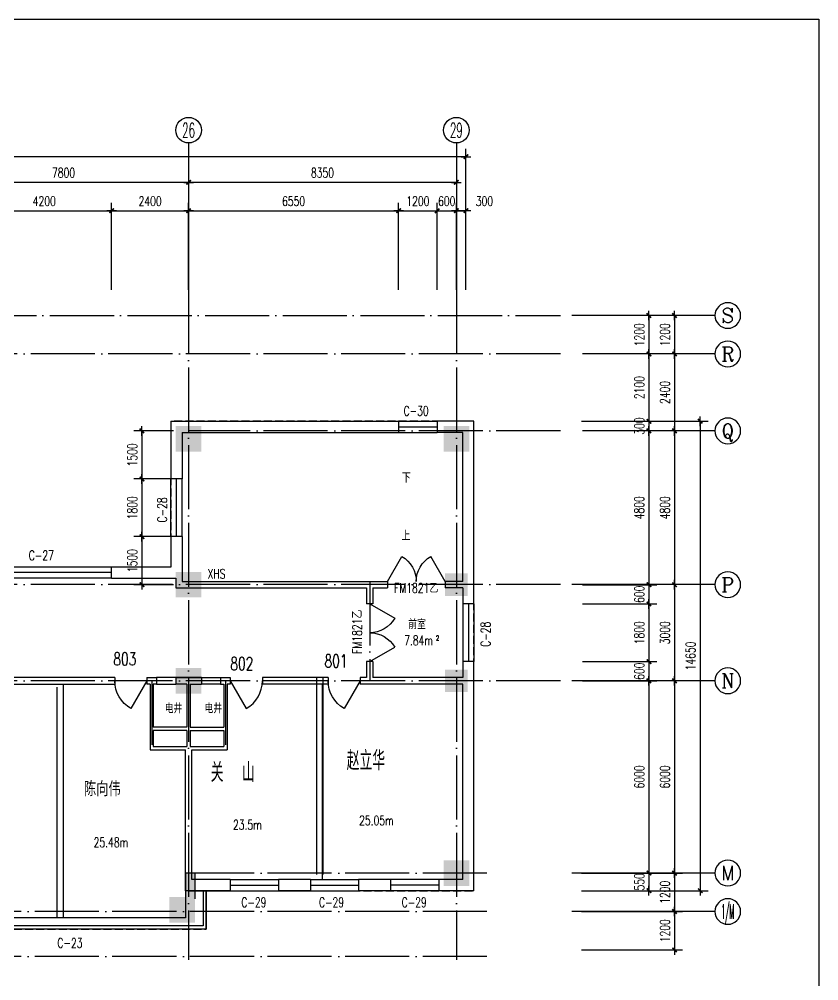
# Model space of a CAD drawing. Extents: x 816818 to 2087483, y 157525 to 390605.
# Drawn here: x 908655 to 933588, y 176018 to 206025 of the extents above; entities that cross this region are included whole.
import ezdxf
from ezdxf.enums import TextEntityAlignment as Align

# ---------------------------------------------------------------- set-up
doc = ezdxf.new("R2010")
doc.units = 0
doc.header["$LTSCALE"] = 1000
doc.header["$MEASUREMENT"] = 0
for name, pattern in [('CONTINOUS', [0]), ('DASH', [0.35, 0.25, -0.1]), ('DOTE', [2.42, 2, -0.2, 0.02, -0.2])]:
    doc.linetypes.add(name, pattern=pattern)
doc.layers.get('0').update_dxf_attribs({"linetype": 'CONTINUOUS'})
doc.layers.get('DEFPOINTS').update_dxf_attribs({"linetype": 'CONTINUOUS'})
for name, color, linetype in [('AXIS', 3, 'CONTINUOUS'), ('AXIS_TEXT', 7, 'CONTINUOUS'), ('COLUMN', 7, 'CONTINUOUS'), ('DOTE', 1, 'DOTE'), ('FILL', 21, 'CONTINUOUS'), ('MCB', 30, 'CONTINUOUS'), ('PUB_TEXT', 7, 'CONTINUOUS'), ('WALL', 255, 'CONTINUOUS'), ('WINDOW', 2, 'CONTINUOUS'), ('WINDOW_TEXT', 7, 'CONTINUOUS'), ('和面积', 6, 'DASH')]:
    doc.layers.add(name, color=color, linetype=linetype)
doc.styles.add('_HZTXT', font='romans.shx', dxfattribs={"width": 0.7, "bigfont": 'z.shx'})
doc.styles.add('COMPLEX', font='COMPLEX')
doc.styles.add('DIM_FONT', font='SIMPLEX.shx', dxfattribs={"width": 0.7})
doc.styles.add('HZ_SIMPLEX', font='SIMPLEX.shx', dxfattribs={"width": 0.8, "bigfont": 'hztxt.shx'})
doc.styles.add('SIMPLEX', font='SIMPLEX.SHX')
doc.styles.add('Z', font='romans', dxfattribs={"width": 0.8, "bigfont": 'z'})
doc.dimstyles.new('AXIS', dxfattribs={"dimtxt": 300, "dimasz": 1, "dimexe": 250, "dimexo": 300, "dimgap": 150, "dimtad": 1, "dimdec": 0, "dimzin": 0, "dimdsep": 46, "dimtxsty": 'DIM_FONT', "dimblk": '_DIMX', "dimcen": 2.5, "dimse1": 1, "dimse2": 1, "dimclrt": 7, "dimadec": 0, "dimazin": 0, "dimtfac": 1, "dimtdec": 0, "dimtix": 1, "dimtmove": 2, "dimatfit": 3, "dimldrblk": '_DIMX', "dimfxl": 1, "dimarcsym": 0})
doc.dimstyles.new('DIMA', dxfattribs={"dimtxt": 300, "dimasz": 1, "dimexe": 250, "dimexo": 300, "dimgap": 150, "dimtad": 1, "dimdec": 0, "dimzin": 0, "dimdsep": 46, "dimtxsty": 'DIM_FONT', "dimblk": '_DIMX', "dimcen": 2.5, "dimse1": 1, "dimclrt": 7, "dimadec": 0, "dimazin": 0, "dimtfac": 1, "dimtdec": 0, "dimtix": 1, "dimtmove": 2, "dimatfit": 3, "dimldrblk": '_DIMX', "dimfxl": 1, "dimarcsym": 0})
doc.dimstyles.new('DIMB', dxfattribs={"dimtxt": 300, "dimasz": 1, "dimexe": 250, "dimexo": 300, "dimgap": 150, "dimtad": 1, "dimdec": 0, "dimzin": 0, "dimdsep": 46, "dimtxsty": 'DIM_FONT', "dimblk": '_DIMX', "dimcen": 2.5, "dimse2": 1, "dimclrt": 7, "dimadec": 0, "dimazin": 0, "dimtfac": 1, "dimtdec": 0, "dimtix": 1, "dimtmove": 2, "dimatfit": 3, "dimldrblk": '_DIMX', "dimfxl": 1, "dimarcsym": 0})
doc.dimstyles.new('DIMN', dxfattribs={"dimtxt": 300, "dimasz": 1, "dimexe": 250, "dimexo": 300, "dimgap": 150, "dimtad": 1, "dimdec": 0, "dimzin": 0, "dimdsep": 46, "dimtxsty": 'DIM_FONT', "dimblk": '_DIMX', "dimcen": 2.5, "dimclrt": 7, "dimadec": 0, "dimazin": 0, "dimtfac": 1, "dimtdec": 0, "dimtix": 1, "dimtmove": 2, "dimatfit": 3, "dimldrblk": '_DIMX', "dimfxl": 1, "dimarcsym": 0})

# ---------------------------------------------------------------- blocks, each defined once
blk = doc.blocks.new('_WBLK')
for p, q in [((-0.5, 0.5), (0.5, 0.5)), ((-0.5, 0), (0.5, 0)), ((-0.5, -0.5), (0.5, -0.5))]:
    blk.add_line(p, q)
at = {"layer": 'WINDOW_TEXT', "style": 'SIMPLEX', "flags": 9}
blk.add_attdef('A', text='', height=1, dxfattribs=at).set_placement((0, 1.5), align=Align.MIDDLE)
blk = doc.blocks.new('_DBLK')
blk.add_line((-0.5, 0), (0, -0.866))
blk.add_arc((-0.5, 0), 1, 300, 0)
at = {"layer": 'WINDOW_TEXT', "style": 'SIMPLEX', "flags": 9}
blk.add_attdef('A', text='', height=1, dxfattribs=at).set_placement((0, 1.5), align=Align.MIDDLE)
blk = doc.blocks.new('_DBLK1')
for p, q in [((-0.5, 0), (-0.25, -0.433)), ((0.5, 0), (0.25, -0.433))]:
    blk.add_line(p, q)
for centre, start, end in [((-0.5, 0), 300, 0), ((0.5, 0), 180, 240)]:
    blk.add_arc(centre, 0.5, start, end)
at = {"layer": 'WINDOW_TEXT', "style": 'SIMPLEX', "flags": 9}
blk.add_attdef('A', text='', height=1, dxfattribs=at).set_placement((0, 1.5), align=Align.MIDDLE)
blk = doc.blocks.new('_AXISO')
blk.add_circle((0, 0), 0.5)
at = {"layer": 'AXIS_TEXT', "style": 'COMPLEX', "width": 1.041667}
blk.add_attdef('A', text='', height=0.56, dxfattribs=at).set_placement((-0.25, -0.28), (0.25, -0.28), align=Align.FIT)
blk = doc.blocks.new('_DIMX')
blk.add_line((-150, 0), (150, 0))
at = {"const_width": 50}
blk.add_lwpolyline([(-70, -70), (70, 70)], dxfattribs=at)
blk = doc.blocks.new('*D30')
at = {"layer": 'AXIS', "color": 0, "lineweight": -2}
blk.add_line((922285, 200934), (913937, 200934), dxfattribs=at)
at = {"layer": 'DEFPOINTS', "color": 0}
for p in [(913936, 200934), (913936, 197459), (922286, 197459)]:
    blk.add_point(p, dxfattribs=at)
at = {"layer": 'AXIS', "color": 0, "lineweight": -2, "rotation": 180}
blk.add_blockref('_DIMX', (913936, 200934), dxfattribs=at)
at = {"layer": 'AXIS', "color": 0, "lineweight": -2}
blk.add_blockref('_DIMX', (922286, 200934), dxfattribs=at)
at = {"layer": 'AXIS', "color": 7, "insert": (918111, 201234), "char_height": 300, "attachment_point": 5, "style": 'DIM_FONT'}
blk.add_mtext('8350', dxfattribs=at)
blk = doc.blocks.new('*D31')
at = {"layer": 'AXIS', "color": 0, "lineweight": -2}
blk.add_line((913935, 200934), (906137, 200934), dxfattribs=at)
at = {"layer": 'DEFPOINTS', "color": 0}
for p in [(906136, 200934), (906136, 197459), (913936, 197459)]:
    blk.add_point(p, dxfattribs=at)
at = {"layer": 'AXIS', "color": 0, "lineweight": -2, "rotation": 180}
blk.add_blockref('_DIMX', (906136, 200934), dxfattribs=at)
at = {"layer": 'AXIS', "color": 0, "lineweight": -2}
blk.add_blockref('_DIMX', (913936, 200934), dxfattribs=at)
at = {"layer": 'AXIS', "color": 7, "insert": (910036, 201234), "char_height": 300, "attachment_point": 5, "style": 'DIM_FONT'}
blk.add_mtext('7800', dxfattribs=at)
blk = doc.blocks.new('*D41')
at = {"layer": 'AXIS', "color": 0, "lineweight": -2}
for p, q in [((826086, 197759), (826086, 201984)), ((922586, 197759), (922586, 201984)), ((922585, 201734), (826087, 201734))]:
    blk.add_line(p, q, dxfattribs=at)
at = {"layer": 'DEFPOINTS', "color": 0}
for p in [(826086, 201734), (826086, 197459), (922586, 197459)]:
    blk.add_point(p, dxfattribs=at)
at = {"layer": 'AXIS', "color": 0, "lineweight": -2, "rotation": 180}
blk.add_blockref('_DIMX', (826086, 201734), dxfattribs=at)
at = {"layer": 'AXIS', "color": 0, "lineweight": -2}
blk.add_blockref('_DIMX', (922586, 201734), dxfattribs=at)
at = {"layer": 'AXIS', "color": 7, "insert": (874336, 202034), "char_height": 300, "attachment_point": 5, "style": 'DIM_FONT'}
blk.add_mtext('96500', dxfattribs=at)
blk = doc.blocks.new('*D77')
at = {"layer": 'AXIS', "color": 0, "lineweight": -2}
for p, q in [((921686, 197582), (921686, 200298)), ((922286, 197582), (922286, 200298)), ((921685, 200048), (921684, 200048)), ((921686, 200048), (922286, 200048)), ((922287, 200048), (922288, 200048))]:
    blk.add_line(p, q, dxfattribs=at)
at = {"layer": 'DEFPOINTS', "color": 0}
for p in [(922286, 200048), (921686, 197282), (922286, 197282)]:
    blk.add_point(p, dxfattribs=at)
at = {"layer": 'AXIS', "color": 0, "lineweight": -2}
blk.add_blockref('_DIMX', (921686, 200048), dxfattribs=at)
at = {"layer": 'AXIS', "color": 0, "lineweight": -2, "rotation": 180}
blk.add_blockref('_DIMX', (922286, 200048), dxfattribs=at)
at = {"layer": 'AXIS', "color": 7, "insert": (921986, 200348), "char_height": 300, "attachment_point": 5, "style": 'DIM_FONT'}
blk.add_mtext('600', dxfattribs=at)
blk = doc.blocks.new('*D82')
at = {"layer": 'AXIS', "color": 0, "lineweight": -2}
for p, q in [((922286, 197582), (922286, 200298)), ((922586, 197582), (922586, 200298)), ((922285, 200048), (922284, 200048)), ((922286, 200048), (922586, 200048)), ((922587, 200048), (922588, 200048))]:
    blk.add_line(p, q, dxfattribs=at)
at = {"layer": 'DEFPOINTS', "color": 0}
for p in [(922586, 200048), (922286, 197282), (922586, 197282)]:
    blk.add_point(p, dxfattribs=at)
at = {"layer": 'AXIS', "color": 0, "lineweight": -2}
blk.add_blockref('_DIMX', (922286, 200048), dxfattribs=at)
at = {"layer": 'AXIS', "color": 0, "lineweight": -2, "rotation": 180}
blk.add_blockref('_DIMX', (922586, 200048), dxfattribs=at)
at = {"layer": 'AXIS', "color": 7, "insert": (923162, 200348), "char_height": 300, "attachment_point": 5, "style": 'DIM_FONT'}
blk.add_mtext('300', dxfattribs=at)
blk = doc.blocks.new('*D84')
at = {"layer": 'AXIS', "color": 0, "lineweight": -2}
blk.add_line((929090, 196778), (929090, 195580), dxfattribs=at)
at = {"layer": 'DEFPOINTS', "color": 0}
for p in [(925890, 196779), (925890, 195579), (929090, 195579)]:
    blk.add_point(p, dxfattribs=at)
at = {"layer": 'AXIS', "color": 0, "lineweight": -2}
for p, rotation in [((929090, 196779), 90), ((929090, 195579), 270)]:
    blk.add_blockref('_DIMX', p, dxfattribs=dict(at, rotation=rotation))
at = {"layer": 'AXIS', "color": 7, "insert": (928790, 196179), "char_height": 300, "attachment_point": 5, "rotation": 90, "style": 'DIM_FONT'}
blk.add_mtext('1200', dxfattribs=at)
blk = doc.blocks.new('*D85')
at = {"layer": 'AXIS', "color": 0, "lineweight": -2}
blk.add_line((929090, 195578), (929090, 193180), dxfattribs=at)
at = {"layer": 'DEFPOINTS', "color": 0}
for p in [(925890, 195579), (925890, 193179), (929090, 193179)]:
    blk.add_point(p, dxfattribs=at)
at = {"layer": 'AXIS', "color": 0, "lineweight": -2}
for p, rotation in [((929090, 195579), 90), ((929090, 193179), 270)]:
    blk.add_blockref('_DIMX', p, dxfattribs=dict(at, rotation=rotation))
at = {"layer": 'AXIS', "color": 7, "insert": (928790, 194379), "char_height": 300, "attachment_point": 5, "rotation": 90, "style": 'DIM_FONT'}
blk.add_mtext('2400', dxfattribs=at)
blk = doc.blocks.new('*D86')
at = {"layer": 'AXIS', "color": 0, "lineweight": -2}
blk.add_line((929090, 193178), (929090, 188380), dxfattribs=at)
at = {"layer": 'DEFPOINTS', "color": 0}
for p in [(925890, 193179), (925890, 188379), (929090, 188379)]:
    blk.add_point(p, dxfattribs=at)
at = {"layer": 'AXIS', "color": 0, "lineweight": -2}
for p, rotation in [((929090, 193179), 90), ((929090, 188379), 270)]:
    blk.add_blockref('_DIMX', p, dxfattribs=dict(at, rotation=rotation))
at = {"layer": 'AXIS', "color": 7, "insert": (928790, 190779), "char_height": 300, "attachment_point": 5, "rotation": 90, "style": 'DIM_FONT'}
blk.add_mtext('4800', dxfattribs=at)
blk = doc.blocks.new('*D87')
at = {"layer": 'AXIS', "color": 0, "lineweight": -2}
blk.add_line((929090, 188378), (929090, 185380), dxfattribs=at)
at = {"layer": 'DEFPOINTS', "color": 0}
for p in [(925890, 188379), (925890, 185379), (929090, 185379)]:
    blk.add_point(p, dxfattribs=at)
at = {"layer": 'AXIS', "color": 0, "lineweight": -2}
for p, rotation in [((929090, 188379), 90), ((929090, 185379), 270)]:
    blk.add_blockref('_DIMX', p, dxfattribs=dict(at, rotation=rotation))
at = {"layer": 'AXIS', "color": 7, "insert": (928790, 186879), "char_height": 300, "attachment_point": 5, "rotation": 90, "style": 'DIM_FONT'}
blk.add_mtext('3000', dxfattribs=at)
blk = doc.blocks.new('*D88')
at = {"layer": 'AXIS', "color": 0, "lineweight": -2}
blk.add_line((929090, 185378), (929090, 179380), dxfattribs=at)
at = {"layer": 'DEFPOINTS', "color": 0}
for p in [(925890, 185379), (925890, 179379), (929090, 179379)]:
    blk.add_point(p, dxfattribs=at)
at = {"layer": 'AXIS', "color": 0, "lineweight": -2}
for p, rotation in [((929090, 185379), 90), ((929090, 179379), 270)]:
    blk.add_blockref('_DIMX', p, dxfattribs=dict(at, rotation=rotation))
at = {"layer": 'AXIS', "color": 7, "insert": (928790, 182379), "char_height": 300, "attachment_point": 5, "rotation": 90, "style": 'DIM_FONT'}
blk.add_mtext('6000', dxfattribs=at)
blk = doc.blocks.new('*D89')
at = {"layer": 'AXIS', "color": 0, "lineweight": -2}
for p, q in [((926190, 193479), (930140, 193479)), ((929890, 193478), (929890, 178830)), ((926190, 178829), (930140, 178829))]:
    blk.add_line(p, q, dxfattribs=at)
at = {"layer": 'DEFPOINTS', "color": 0}
for p in [(925890, 193479), (925890, 178829), (929890, 178829)]:
    blk.add_point(p, dxfattribs=at)
at = {"layer": 'AXIS', "color": 0, "lineweight": -2}
for p, rotation in [((929890, 193479), 90), ((929890, 178829), 270)]:
    blk.add_blockref('_DIMX', p, dxfattribs=dict(at, rotation=rotation))
at = {"layer": 'AXIS', "color": 7, "insert": (929590, 186154), "char_height": 300, "attachment_point": 5, "rotation": 90, "style": 'DIM_FONT'}
blk.add_mtext('14650', dxfattribs=at)
blk = doc.blocks.new('*D90')
at = {"layer": 'AXIS', "color": 0, "lineweight": -2}
for p, q in [((926216, 188379), (928542, 188379)), ((928292, 188380), (928292, 188381)), ((928292, 188379), (928292, 187779)), ((926216, 187779), (928542, 187779)), ((928292, 187778), (928292, 187777))]:
    blk.add_line(p, q, dxfattribs=at)
at = {"layer": 'DEFPOINTS', "color": 0}
for p in [(925916, 188379), (925916, 187779), (928292, 187779)]:
    blk.add_point(p, dxfattribs=at)
at = {"layer": 'AXIS', "color": 0, "lineweight": -2}
for p, rotation in [((928292, 188379), 270), ((928292, 187779), 90)]:
    blk.add_blockref('_DIMX', p, dxfattribs=dict(at, rotation=rotation))
at = {"layer": 'AXIS', "color": 7, "insert": (927992, 188079), "char_height": 300, "attachment_point": 5, "rotation": 90, "style": 'DIM_FONT'}
blk.add_mtext('600', dxfattribs=at)
blk = doc.blocks.new('*D91')
at = {"layer": 'AXIS', "color": 0, "lineweight": -2}
for p, q in [((926216, 187779), (928542, 187779)), ((928292, 187778), (928292, 185980)), ((926216, 185979), (928542, 185979))]:
    blk.add_line(p, q, dxfattribs=at)
at = {"layer": 'DEFPOINTS', "color": 0}
for p in [(925916, 187779), (925916, 185979), (928292, 185979)]:
    blk.add_point(p, dxfattribs=at)
at = {"layer": 'AXIS', "color": 0, "lineweight": -2}
for p, rotation in [((928292, 187779), 90), ((928292, 185979), 270)]:
    blk.add_blockref('_DIMX', p, dxfattribs=dict(at, rotation=rotation))
at = {"layer": 'AXIS', "color": 7, "insert": (927992, 186879), "char_height": 300, "attachment_point": 5, "rotation": 90, "style": 'DIM_FONT'}
blk.add_mtext('1800', dxfattribs=at)
blk = doc.blocks.new('*D92')
at = {"layer": 'AXIS', "color": 0, "lineweight": -2}
blk.add_line((928292, 196778), (928292, 195580), dxfattribs=at)
at = {"layer": 'DEFPOINTS', "color": 0}
for p in [(926092, 196779), (926092, 195579), (928292, 195579)]:
    blk.add_point(p, dxfattribs=at)
at = {"layer": 'AXIS', "color": 0, "lineweight": -2}
for p, rotation in [((928292, 196779), 90), ((928292, 195579), 270)]:
    blk.add_blockref('_DIMX', p, dxfattribs=dict(at, rotation=rotation))
at = {"layer": 'AXIS', "color": 7, "insert": (927992, 196179), "char_height": 300, "attachment_point": 5, "rotation": 90, "style": 'DIM_FONT'}
blk.add_mtext('1200', dxfattribs=at)
blk = doc.blocks.new('*D93')
at = {"layer": 'AXIS', "color": 0, "lineweight": -2}
for p, q in [((928292, 195578), (928292, 193480)), ((926392, 193479), (928542, 193479))]:
    blk.add_line(p, q, dxfattribs=at)
at = {"layer": 'DEFPOINTS', "color": 0}
for p in [(926092, 195579), (926092, 193479), (928292, 193479)]:
    blk.add_point(p, dxfattribs=at)
at = {"layer": 'AXIS', "color": 0, "lineweight": -2}
for p, rotation in [((928292, 195579), 90), ((928292, 193479), 270)]:
    blk.add_blockref('_DIMX', p, dxfattribs=dict(at, rotation=rotation))
at = {"layer": 'AXIS', "color": 7, "insert": (927992, 194529), "char_height": 300, "attachment_point": 5, "rotation": 90, "style": 'DIM_FONT'}
blk.add_mtext('2100', dxfattribs=at)
blk = doc.blocks.new('*D94')
at = {"layer": 'AXIS', "color": 0, "lineweight": -2}
for p, q in [((928292, 185378), (928292, 179380)), ((926216, 179379), (928542, 179379))]:
    blk.add_line(p, q, dxfattribs=at)
at = {"layer": 'DEFPOINTS', "color": 0}
for p in [(925916, 185379), (925916, 179379), (928292, 179379)]:
    blk.add_point(p, dxfattribs=at)
at = {"layer": 'AXIS', "color": 0, "lineweight": -2}
for p, rotation in [((928292, 185379), 90), ((928292, 179379), 270)]:
    blk.add_blockref('_DIMX', p, dxfattribs=dict(at, rotation=rotation))
at = {"layer": 'AXIS', "color": 7, "insert": (927992, 182379), "char_height": 300, "attachment_point": 5, "rotation": 90, "style": 'DIM_FONT'}
blk.add_mtext('6000', dxfattribs=at)
blk = doc.blocks.new('*D95')
at = {"layer": 'AXIS', "color": 0, "lineweight": -2}
for p, q in [((926216, 179379), (928542, 179379)), ((928292, 179380), (928292, 179381)), ((928292, 179379), (928292, 178829)), ((926216, 178829), (928542, 178829)), ((928292, 178828), (928292, 178827))]:
    blk.add_line(p, q, dxfattribs=at)
at = {"layer": 'DEFPOINTS', "color": 0}
for p in [(925916, 179379), (925916, 178829), (928292, 178829)]:
    blk.add_point(p, dxfattribs=at)
at = {"layer": 'AXIS', "color": 0, "lineweight": -2}
for p, rotation in [((928292, 179379), 270), ((928292, 178829), 90)]:
    blk.add_blockref('_DIMX', p, dxfattribs=dict(at, rotation=rotation))
at = {"layer": 'AXIS', "color": 7, "insert": (927992, 179104), "char_height": 300, "attachment_point": 5, "rotation": 90, "style": 'DIM_FONT'}
blk.add_mtext('550', dxfattribs=at)
blk = doc.blocks.new('*D96')
at = {"layer": 'AXIS', "color": 0, "lineweight": -2}
for p, q in [((926216, 185979), (928542, 185979)), ((928292, 185980), (928292, 185981)), ((928292, 185979), (928292, 185379)), ((926216, 185379), (928542, 185379)), ((928292, 185378), (928292, 185377))]:
    blk.add_line(p, q, dxfattribs=at)
at = {"layer": 'DEFPOINTS', "color": 0}
for p in [(925916, 185979), (925916, 185379), (928292, 185379)]:
    blk.add_point(p, dxfattribs=at)
at = {"layer": 'AXIS', "color": 0, "lineweight": -2}
for p, rotation in [((928292, 185979), 270), ((928292, 185379), 90)]:
    blk.add_blockref('_DIMX', p, dxfattribs=dict(at, rotation=rotation))
at = {"layer": 'AXIS', "color": 7, "insert": (927992, 185679), "char_height": 300, "attachment_point": 5, "rotation": 90, "style": 'DIM_FONT'}
blk.add_mtext('600', dxfattribs=at)
blk = doc.blocks.new('*D97')
at = {"layer": 'AXIS', "color": 0, "lineweight": -2}
for p, q in [((926392, 193479), (928542, 193479)), ((928292, 193480), (928292, 193481)), ((928292, 193479), (928292, 193179)), ((928292, 193178), (928292, 193177))]:
    blk.add_line(p, q, dxfattribs=at)
at = {"layer": 'DEFPOINTS', "color": 0}
for p in [(926092, 193479), (926092, 193179), (928292, 193179)]:
    blk.add_point(p, dxfattribs=at)
at = {"layer": 'AXIS', "color": 0, "lineweight": -2}
for p, rotation in [((928292, 193479), 270), ((928292, 193179), 90)]:
    blk.add_blockref('_DIMX', p, dxfattribs=dict(at, rotation=rotation))
at = {"layer": 'AXIS', "color": 7, "insert": (927992, 193329), "char_height": 300, "attachment_point": 5, "rotation": 90, "style": 'DIM_FONT'}
blk.add_mtext('300', dxfattribs=at)
blk = doc.blocks.new('*D98')
at = {"layer": 'AXIS', "color": 0, "lineweight": -2}
for p, q in [((926190, 179379), (929340, 179379)), ((929090, 179378), (929090, 178180)), ((926190, 178179), (929340, 178179))]:
    blk.add_line(p, q, dxfattribs=at)
at = {"layer": 'DEFPOINTS', "color": 0}
for p in [(925890, 179379), (925890, 178179), (929090, 178179)]:
    blk.add_point(p, dxfattribs=at)
at = {"layer": 'AXIS', "color": 0, "lineweight": -2}
for p, rotation in [((929090, 179379), 90), ((929090, 178179), 270)]:
    blk.add_blockref('_DIMX', p, dxfattribs=dict(at, rotation=rotation))
at = {"layer": 'AXIS', "color": 7, "insert": (928790, 178779), "char_height": 300, "attachment_point": 5, "rotation": 90, "style": 'DIM_FONT'}
blk.add_mtext('1200', dxfattribs=at)
blk = doc.blocks.new('*D99')
at = {"layer": 'AXIS', "color": 0, "lineweight": -2}
for p, q in [((926190, 178179), (929340, 178179)), ((929090, 178178), (929090, 176980)), ((926190, 176979), (929340, 176979))]:
    blk.add_line(p, q, dxfattribs=at)
at = {"layer": 'DEFPOINTS', "color": 0}
for p in [(925890, 178179), (925890, 176979), (929090, 176979)]:
    blk.add_point(p, dxfattribs=at)
at = {"layer": 'AXIS', "color": 0, "lineweight": -2}
for p, rotation in [((929090, 178179), 90), ((929090, 176979), 270)]:
    blk.add_blockref('_DIMX', p, dxfattribs=dict(at, rotation=rotation))
at = {"layer": 'AXIS', "color": 7, "insert": (928790, 177579), "char_height": 300, "attachment_point": 5, "rotation": 90, "style": 'DIM_FONT'}
blk.add_mtext('1200', dxfattribs=at)
blk = doc.blocks.new('_FZH')
blk.add_solid([(-0.5, -0.5), (0.5, -0.5), (-0.5, 0.5), (0.5, 0.5)])
blk = doc.blocks.new('*D26')
at = {"layer": 'AXIS', "color": 0, "lineweight": -2}
blk.add_line((928290, 193178), (928290, 188380), dxfattribs=at)
at = {"layer": 'DEFPOINTS', "color": 0}
for p in [(925090, 193179), (925090, 188379), (928290, 188379)]:
    blk.add_point(p, dxfattribs=at)
at = {"layer": 'AXIS', "color": 0, "lineweight": -2}
for p, rotation in [((928290, 193179), 90), ((928290, 188379), 270)]:
    blk.add_blockref('_DIMX', p, dxfattribs=dict(at, rotation=rotation))
at = {"layer": 'AXIS', "color": 7, "insert": (927990, 190779), "char_height": 300, "attachment_point": 5, "rotation": 90, "style": 'DIM_FONT'}
blk.add_mtext('4800', dxfattribs=at)
blk = doc.blocks.new('*D27')
at = {"layer": 'AXIS', "color": 0, "lineweight": -2}
for p, q in [((913469, 193179), (912231, 193179)), ((912481, 193178), (912481, 191680)), ((913469, 191679), (912231, 191679))]:
    blk.add_line(p, q, dxfattribs=at)
at = {"layer": 'DEFPOINTS', "color": 0}
for p in [(913769, 193179), (912481, 191679), (913769, 191679)]:
    blk.add_point(p, dxfattribs=at)
at = {"layer": 'AXIS', "color": 0, "lineweight": -2}
for p, rotation in [((912481, 193179), 90), ((912481, 191679), 270)]:
    blk.add_blockref('_DIMX', p, dxfattribs=dict(at, rotation=rotation))
at = {"layer": 'AXIS', "color": 7, "insert": (912181, 192429), "char_height": 300, "attachment_point": 5, "rotation": 90, "style": 'DIM_FONT'}
blk.add_mtext('1500', dxfattribs=at)
blk = doc.blocks.new('*D28')
at = {"layer": 'AXIS', "color": 0, "lineweight": -2}
for p, q in [((913469, 191679), (912231, 191679)), ((912481, 191678), (912481, 189880)), ((913469, 189879), (912231, 189879))]:
    blk.add_line(p, q, dxfattribs=at)
at = {"layer": 'DEFPOINTS', "color": 0}
for p in [(913769, 191679), (912481, 189879), (913769, 189879)]:
    blk.add_point(p, dxfattribs=at)
at = {"layer": 'AXIS', "color": 0, "lineweight": -2}
for p, rotation in [((912481, 191679), 90), ((912481, 189879), 270)]:
    blk.add_blockref('_DIMX', p, dxfattribs=dict(at, rotation=rotation))
at = {"layer": 'AXIS', "color": 7, "insert": (912181, 190779), "char_height": 300, "attachment_point": 5, "rotation": 90, "style": 'DIM_FONT'}
blk.add_mtext('1800', dxfattribs=at)
blk = doc.blocks.new('*D29')
at = {"layer": 'AXIS', "color": 0, "lineweight": -2}
for p, q in [((913469, 189879), (912231, 189879)), ((912481, 189878), (912481, 188380)), ((913469, 188379), (912231, 188379))]:
    blk.add_line(p, q, dxfattribs=at)
at = {"layer": 'DEFPOINTS', "color": 0}
for p in [(913769, 189879), (912481, 188379), (913769, 188379)]:
    blk.add_point(p, dxfattribs=at)
at = {"layer": 'AXIS', "color": 0, "lineweight": -2}
for p, rotation in [((912481, 189879), 90), ((912481, 188379), 270)]:
    blk.add_blockref('_DIMX', p, dxfattribs=dict(at, rotation=rotation))
at = {"layer": 'AXIS', "color": 7, "insert": (912181, 189129), "char_height": 300, "attachment_point": 5, "rotation": 90, "style": 'DIM_FONT'}
blk.add_mtext('1500', dxfattribs=at)

msp = doc.modelspace()

# ---------------------------------------------------------------- linework, layer by layer
at = {"layer": 'AXIS'}
for p, q in [((913936.2, 202162.9), (913936.2, 197459.4)), ((922285.9, 202162.9), (922285.9, 197459.4)), ((930350.6, 196779.4), (925889.7, 196779.4)), ((930350.6, 195579.4), (926215.6, 195579.4)), ((930350.6, 193179.4), (926215.6, 193179.4)), ((930350.6, 188379.4), (925889.7, 188379.4)), ((930350.6, 185379.4), (925889.7, 185379.4)), ((930350.6, 179379.4), (925889.7, 179379.4)), ((930350.6, 178179.4), (925889.7, 178179.4))]:
    msp.add_line(p, q, dxfattribs=at)
at = {"layer": 'DOTE'}
for p, q in [((913936.1, 199992.5), (913936.1, 176674.9)), ((922285.9, 199992.5), (922285.9, 176674.9)), ((824912.9, 196779.4), (925532.9, 196779.4)), ((925532.9, 195579.4), (874336.1, 195579.4)), ((925532.9, 193179.4), (913936.1, 193179.4)), ((919586.1, 188479.4), (919586.1, 185379.4)), ((925532.9, 188379.4), (874336.1, 188379.4)), ((925532.9, 185379.4), (874336.1, 185379.4)), ((912786.1, 185379.4), (912786.1, 183279.4)), ((915086.1, 185379.4), (915086.1, 183279.4)), ((923236.1, 179379.4), (913936.1, 179379.4)), ((923236.1, 178179.4), (874849.3, 178179.4)), ((923236.1, 176779.4), (841936.1, 176779.4))]:
    msp.add_line(p, q, dxfattribs=at)
at = {"layer": 'FILL'}
msp.add_solid([(914136.1, 178579.4), (913836.1, 178579.4), (914136.2, 179379.4), (913836.2, 179379.4)], dxfattribs=at)
at = {"layer": 'MCB'}
for p, q in [((918111.1, 179179.4), (918111.1, 185279.4)), ((913936.1, 178829.4), (918111.1, 178829.4))]:
    msp.add_line(p, q, dxfattribs=at)
msp.add_lwpolyline([(816818, 206025.2), (933587.8, 206025.2), (933587.8, 160847.2), (816818, 160847.2)], close=True, dxfattribs=at)
at = {"layer": 'WALL'}
for p, q in [((913386.1, 193479.4), (913386.1, 191679.4)), ((913386.1, 193479.4), (920486.1, 193479.4)), ((920486.1, 193479.4), (920486.1, 193129.4)), ((922836.1, 193479.4), (921686.1, 193479.4)), ((921686.1, 193479.4), (921686.1, 193129.4)), ((922836.1, 187779.4), (922836.1, 193479.4)), ((913736.1, 193129.4), (913736.1, 191679.4)), ((913736.1, 193129.4), (920486.1, 193129.4)), ((922486.1, 193129.4), (921686.1, 193129.4)), ((922486.1, 188479.4), (922486.1, 193129.4)), ((913736.1, 191679.4), (913386.1, 191679.4)), ((913386.1, 189879.4), (913386.1, 188929.4)), ((913736.1, 189879.4), (913386.1, 189879.4)), ((913736.1, 189879.4), (913736.1, 188479.4)), ((913386.1, 188929.4), (911536.1, 188929.4)), ((911536.1, 188579.4), (911536.1, 188929.4)), ((911536.1, 188579.4), (913536.1, 188579.4)), ((913536.1, 188579.4), (913536.1, 188279.4)), ((913536.1, 188479.4), (913536.1, 188279.4)), ((913736.1, 188479.4), (920136.1, 188479.4)), ((913736.1, 188479.4), (919786.1, 188479.4)), ((920036.1, 188479.4), (920136.1, 188479.4)), ((920136.1, 188479.4), (920136.1, 188279.4)), ((922486.1, 188479.4), (921936.1, 188479.4)), ((922486.1, 188479.4), (921936.1, 188479.4)), ((921936.1, 188479.4), (921936.1, 188279.4)), ((913536.1, 188279.4), (919486.1, 188279.4)), ((919486.1, 188279.4), (919486.1, 187779.4)), ((919686.1, 188279.4), (919686.1, 187779.4)), ((919686.1, 188279.4), (920136.1, 188279.4)), ((922486.1, 188279.4), (921936.1, 188279.4)), ((922486.1, 188279.4), (922486.1, 187779.4)), ((919686.1, 187779.4), (919486.1, 187779.4)), ((922836.1, 187779.4), (922486.1, 187779.4)), ((919686.1, 185979.4), (919486.1, 185979.4)), ((919486.1, 185979.4), (919486.1, 185479.4)), ((919686.1, 185979.4), (919686.1, 185479.4)), ((922486.1, 185979.4), (922486.1, 185479.4)), ((922836.1, 185979.4), (922486.1, 185979.4)), ((922836.1, 178829.4), (922836.1, 185979.4)), ((911636.1, 185479.4), (907636.1, 185479.4)), ((911636.1, 185479.4), (911636.1, 185279.4)), ((912636.1, 185479.4), (912936.1, 185479.4)), ((912636.1, 185479.4), (912636.1, 185279.4)), ((914336.1, 185479.4), (913536.1, 185479.4)), ((913536.1, 185479.4), (914336.1, 185479.4)), ((914936.1, 185479.4), (915236.1, 185479.4)), ((915236.1, 185479.4), (915236.1, 185279.4)), ((918286.1, 185479.4), (916236.1, 185479.4)), ((916236.1, 185479.4), (916236.1, 185279.4)), ((917935.3, 179334.3), (917935.3, 185479.4)), ((917935.3, 179334.3), (917935.3, 185479.4)), ((918135.3, 179334.3), (918135.3, 185479.4)), ((918135.3, 179334.3), (918135.3, 185479.4)), ((918286.1, 185479.4), (918286.1, 185279.4)), ((919286.1, 185479.4), (919286.1, 185279.4)), ((919486.1, 185479.4), (919286.1, 185479.4)), ((922486.1, 185479.4), (919686.1, 185479.4)), ((907636.1, 185279.4), (911636.1, 185279.4)), ((909833.9, 177979.4), (909833.9, 185179.4)), ((910033.9, 177979.4), (910033.9, 185279.4)), ((912736.1, 185279.4), (912636.1, 185279.4)), ((912936.1, 185279.4), (912836.1, 185279.4)), ((913886.1, 185279.4), (913536.1, 185279.4)), ((913886.1, 185279.4), (913886.1, 183929.4)), ((913986.1, 185279.4), (913986.1, 183929.4)), ((913986.1, 185279.4), (914336.1, 185279.4)), ((914936.1, 185279.4), (915036.1, 185279.4)), ((915236.1, 185279.4), (915136.1, 185279.4)), ((918286.1, 185279.4), (916236.1, 185279.4)), ((922486.1, 185279.4), (919286.1, 185279.4)), ((922486.1, 179179.4), (922486.1, 185279.4)), ((913886.1, 183929.4), (912836.1, 183929.4)), ((913886.1, 183829.4), (912836.1, 183829.4)), ((913886.1, 183829.4), (913886.1, 183329.4)), ((913986.1, 183929.4), (915036.1, 183929.4)), ((913986.1, 183829.4), (915036.1, 183829.4)), ((913986.1, 183829.4), (913986.1, 183329.4)), ((912736.1, 183229.4), (913836.1, 183229.4)), ((912836.1, 183329.4), (913886.1, 183329.4)), ((913836.1, 178829.4), (913836.1, 183229.4)), ((913986.1, 183329.4), (915036.1, 183329.4)), ((914036.1, 179179.4), (914036.1, 183229.4)), ((914036.1, 183229.4), (915136.1, 183229.4)), ((914136.2, 179379.4), (913836.2, 179379.4)), ((913836.2, 179379.4), (913836.2, 178579.4)), ((915236.1, 179179.4), (914036.1, 179179.4)), ((914136.1, 178579.4), (914136.2, 179379.4)), ((915236.1, 179179.4), (915236.1, 178829.4)), ((917736.1, 179179.4), (916736.1, 179179.4)), ((916736.1, 179179.4), (916736.1, 178829.4)), ((917736.1, 179179.4), (917736.1, 178829.4)), ((920236.1, 179179.4), (919236.1, 179179.4)), ((919236.1, 179179.4), (919236.1, 178829.4)), ((920236.1, 179179.4), (920236.1, 178829.4)), ((921736.1, 179179.4), (921736.1, 178829.4)), ((922486.1, 179179.4), (921736.1, 179179.4)), ((915236.1, 178829.4), (913836.1, 178829.4)), ((914486.1, 177629.4), (914486.1, 178829.4)), ((917736.1, 178829.4), (916736.1, 178829.4)), ((920236.1, 178829.4), (919236.1, 178829.4)), ((922836.1, 178829.4), (921736.1, 178829.4))]:
    msp.add_line(p, q, dxfattribs=at)
at = {"layer": 'WALL', "linetype": 'CONTINOUS'}
for p, q in [((912936.1, 185479.4), (912936.1, 185279.4)), ((913536.1, 185479.4), (913536.1, 185279.4)), ((914336.1, 185479.4), (914336.1, 185279.4)), ((914936.1, 185479.4), (914936.1, 185279.4)), ((912736.1, 185279.4), (912736.1, 183229.4)), ((912836.1, 185279.4), (912836.1, 183929.4)), ((915036.1, 185279.4), (915036.1, 183929.4)), ((915136.1, 185279.4), (915136.1, 183229.4)), ((912836.1, 183829.4), (912836.1, 183329.4)), ((915036.1, 183829.4), (915036.1, 183329.4))]:
    msp.add_line(p, q, dxfattribs=at)
at = {"layer": 'WINDOW', "linetype": 'CONTINOUS'}
for p, q in [((913536.1, 185479.4), (912936.1, 185479.4)), ((914336.1, 185479.4), (914936.1, 185479.4)), ((912936.1, 185279.4), (913536.1, 185279.4)), ((914936.1, 185279.4), (914336.1, 185279.4))]:
    msp.add_line(p, q, dxfattribs=at)
at = {"layer": 'WINDOW'}
for p, q in [((913836.1, 178829.4), (913836.1, 177979.4)), ((914386.1, 178829.4), (914386.1, 177729.4)), ((914486.1, 178829.4), (914486.1, 177629.4)), ((913836.1, 177979.4), (906736.1, 177979.4)), ((914386.1, 177729.4), (906736.2, 177729.4)), ((914486.1, 177629.4), (906736.1, 177629.4))]:
    msp.add_line(p, q, dxfattribs=at)
at = {"layer": '和面积'}
msp.add_lwpolyline([(877636.1, 177629.4), (897736.1, 177629.4), (897735.9, 176379.4), (901336.1, 176379.4), (901336.1, 176129.4), (903136.1, 176129.4), (903136.1, 176379.4), (906736.1, 176379.4), (906736.1, 177629.4), (914486.1, 177629.4), (914486.1, 178829.4), (922836.1, 178829.4), (922836.1, 193479.4), (913386.1, 193479.4), (913386.1, 188929.4), (898886.2, 188929.4), (898886.2, 197079.4), (894036.1, 197079.4), (894036.1, 195879.4), (854636.1, 195879.4)], dxfattribs=at)

# ---------------------------------------------------------------- block references
at = {"layer": 'AXIS'}
ref = msp.add_blockref('_AXISO', (913936.2, 202562.9), dxfattribs=dict(at, xscale=800, yscale=800, zscale=800))
ref.add_attrib('A', '26', dxfattribs={"layer": 'AXIS_TEXT', "height": 448, "style": 'COMPLEX', "width": 0.551471}).set_placement((913736.2, 202338.9), (914136.2, 202338.9), align=Align.FIT)
ref = msp.add_blockref('_AXISO', (922285.9, 202562.9), dxfattribs=dict(at, xscale=800, yscale=800, zscale=800))
ref.add_attrib('A', '29', dxfattribs={"layer": 'AXIS_TEXT', "height": 448, "style": 'COMPLEX', "width": 0.551471}).set_placement((922085.9, 202338.9), (922485.9, 202338.9), align=Align.FIT)
ref = msp.add_blockref('_AXISO', (930750.6, 196779.4), dxfattribs=dict(at, xscale=-800, yscale=800, zscale=800))
ref.add_attrib('A', 'S', dxfattribs={"layer": 'AXIS_TEXT', "height": 448, "style": 'COMPLEX', "width": 1.339286}).set_placement((930550.6, 196555.4), (930950.6, 196555.4), align=Align.FIT)
ref = msp.add_blockref('_AXISO', (930750.6, 195579.4), dxfattribs=dict(at, xscale=-800, yscale=800, zscale=800))
ref.add_attrib('A', 'R', dxfattribs={"layer": 'AXIS_TEXT', "height": 448, "style": 'COMPLEX', "width": 1.041667}).set_placement((930550.6, 195355.4), (930950.6, 195355.4), align=Align.FIT)
ref = msp.add_blockref('_AXISO', (930750.6, 193179.4), dxfattribs=dict(at, xscale=-800, yscale=800, zscale=800))
ref.add_attrib('A', 'Q', dxfattribs={"layer": 'AXIS_TEXT', "height": 448, "style": 'COMPLEX', "width": 1.171875}).set_placement((930550.6, 192955.4), (930950.6, 192955.4), align=Align.FIT)
ref = msp.add_blockref('_AXISO', (930750.6, 188379.4), dxfattribs=dict(at, xscale=-800, yscale=800, zscale=800))
ref.add_attrib('A', 'P', dxfattribs={"layer": 'AXIS_TEXT', "height": 448, "style": 'COMPLEX', "width": 1.102941}).set_placement((930550.6, 188155.4), (930950.6, 188155.4), align=Align.FIT)
ref = msp.add_blockref('_AXISO', (930750.6, 185379.4), dxfattribs=dict(at, xscale=-800, yscale=800, zscale=800))
ref.add_attrib('A', 'N', dxfattribs={"layer": 'AXIS_TEXT', "height": 448, "style": 'COMPLEX', "width": 0.986842}).set_placement((930550.6, 185155.4), (930950.6, 185155.4), align=Align.FIT)
ref = msp.add_blockref('_AXISO', (930750.6, 179379.4), dxfattribs=dict(at, xscale=-800, yscale=800, zscale=800))
ref.add_attrib('A', 'M', dxfattribs={"layer": 'AXIS_TEXT', "height": 448, "style": 'COMPLEX', "width": 0.892857}).set_placement((930550.6, 179155.4), (930950.6, 179155.4), align=Align.FIT)
ref = msp.add_blockref('_AXISO', (930750.6, 178179.4), dxfattribs=dict(at, xscale=-800, yscale=800, zscale=800))
ref.add_attrib('A', '1/M', dxfattribs={"layer": 'AXIS_TEXT', "height": 448, "style": 'COMPLEX', "width": 0.323276}).set_placement((930550.6, 177955.4), (930950.6, 177955.4), align=Align.FIT)
at = {"layer": 'COLUMN'}
for p, xscale, yscale, zscale in [((913936.1, 192929.4), -800, 800, 600), ((922286.1, 192929.4), -800, 800, 600), ((913936.1, 188379.4), -800, 800, 800), ((922286.1, 188379.4), 700, 700, 600), ((913936.1, 185379.4), -800, 800, 600), ((922286.1, 185379.4), 700, 700, 600), ((922286.1, 179379.4), -800, 800, 600), ((913736.1, 178229.4), -800, 800, 600)]:
    msp.add_blockref('_FZH', p, dxfattribs=dict(at, xscale=xscale, yscale=yscale, zscale=zscale))
at = {"layer": 'WINDOW'}
for name, p, xscale, yscale, zscale in [('_WBLK', (921086.1, 193304.4), 1200, 350, 1200), ('_DBLK', (912136.1, 185379.4), -1000, 1000, 1000), ('_DBLK', (915736.1, 185379.4), 1000, 1000, 1000), ('_WBLK', (920986.1, 179004.4), -1500, 349.9999999997744, 1500)]:
    msp.add_blockref(name, p, dxfattribs=dict(at, xscale=xscale, yscale=yscale, zscale=zscale))
for name, p, xscale, yscale, zscale, rotation in [('_WBLK', (913561.1, 190779.4), -1800, 350, 1800, 270), ('_WBLK', (909436.1, 188754.4), 4200, 350, 4200, 180), ('_WBLK', (922661.1, 186879.4), 1800, 350, 1800, 270), ('_DBLK', (918786.1, 185379.4), 1000, -1000, 1000, 180), ('_WBLK', (915986.1, 179004.4), -1500, 349.9999999997672, 1500, 180), ('_WBLK', (918486.1, 179004.4), -1500, 349.9999999997672, 1500, 180)]:
    msp.add_blockref(name, p, dxfattribs=dict(at, xscale=xscale, yscale=yscale, zscale=zscale, rotation=rotation))
ref = msp.add_blockref('_DBLK1', (921036.1, 188479.4), dxfattribs=dict(at, xscale=1800, yscale=-1800, zscale=1800))
ref.add_attrib('A', 'FM1821乙', dxfattribs={"layer": 'WINDOW_TEXT', "height": 300, "style": 'HZ_SIMPLEX', "width": 0.7, "flags": 8}).set_placement((921036.1, 188279.4), align=Align.MIDDLE)
ref = msp.add_blockref('_DBLK1', (919586.1, 186879.4), dxfattribs=dict(at, xscale=1800, yscale=-1800, zscale=1800, rotation=270))
ref.add_attrib('A', 'FM1821乙', dxfattribs={"layer": 'WINDOW_TEXT', "height": 300, "rotation": 90, "style": 'HZ_SIMPLEX', "width": 0.7, "flags": 8}).set_placement((919186.1, 186911.8), align=Align.MIDDLE)

# ---------------------------------------------------------------- texts
at = {"layer": 'MCB', "style": 'Z', "width": 0.7}
for s, p in [('C-30', (920640.4, 193651.5)), ('C-27', (908952.2, 189142.2)), ('C-29', (915580.3, 178315.9)), ('C-29', (918000.7, 178315.9)), ('C-29', (920579.2, 178315.9)), ('C-23', (909844.1, 177049))]:
    msp.add_text(s, height=300, dxfattribs=at).set_placement(p)
for p in [(913261.6, 190319.8), (923346.8, 186439.2)]:
    msp.add_text('C-28', height=300, rotation=90, dxfattribs=at).set_placement(p)
at = {"layer": 'MCB', "attachment_point": 1, "style": 'DIM_FONT'}
for s, insert, char_height, width in [('{\\C0;803}', (911587.7, 186262.2), 400, 8164.008), ('{\\C0;802}', (915236.1, 186116.1), 400, 8164.008), ('{\\C0;801}', (918173.3, 186198.8), 400, 8164.008), ('{\\Fromans,z|c134;赵立华}', (918868.1, 183188.3), 600, 4044.456), ('{\\Fromans,z|c134;关  山}', (914625.7, 182820.8), 600, 4044.456), ('{\\fSimSun|b0|i0|c134|p2;陈向伟}', (910672.8, 182220.6), 400, 2492.864), ('23.5m', (915319.9, 181035.5), 300, 1479.35), ('25.05m', (919253.6, 181169.9), 300, 1445.729), ('25.48m', (910975, 180487.8), 300, 1424.292)]:
    msp.add_mtext(s, dxfattribs=dict(at, insert=insert, char_height=char_height, width=width))
at = {"layer": 'PUB_TEXT', "width": 0.7}
for s, height, style, p in [('下', 300, '_HZTXT', (920589.8, 191567.5)), ('上', 300, '_HZTXT', (920581.4, 189758.5)), ('XHS', 300, '_HZTXT', (914528.9, 188566.9)), ('前室', 300, '_HZTXT', (920787.9, 186990.4)), (' 2', 150, 'DIM_FONT', (921558.2, 186639.9)), ('电井', 300, '_HZTXT', (913192.7, 184368.1)), ('电井', 300, '_HZTXT', (914434.1, 184368.1))]:
    msp.add_text(s, height=height, dxfattribs=dict(at, style=style)).set_placement(p)
at = {"layer": 'PUB_TEXT', "style": 'DIM_FONT', "width": 0.7}
msp.add_text('7.84m', height=300, dxfattribs=at).set_placement((921558.2, 186639.9), align=Align.MIDDLE_RIGHT)

# ---------------------------------------------------------------- dimensions: what is measured, and where the dimension line sits
at = {"layer": 'AXIS'}
for p1, p2, distance, dimstyle, picture, middle in [((922586.1, 197459.4), (826086.1, 197459.4), -4274.4, 'DIMN', '*D41', (874336.1, 202033.8)), ((921685.9, 197282.2), (922285.9, 197282.2), 2765.6, 'DIMN', '*D77', (921985.9, 200347.7)), ((925889.7, 196779.4), (925889.7, 195579.4), 3200.7, 'AXIS', '*D84', (928790.4, 196179.4)), ((926092.2, 196779.4), (926092.2, 195579.4), 2200, 'AXIS', '*D92', (927992.2, 196179.4)), ((925889.7, 193479.4), (925889.7, 178829.4), 4000.7, 'DIMN', '*D89', (929590.4, 186154.4)), ((925915.6, 188379.4), (925915.6, 187779.4), 2376.6, 'DIMN', '*D90', (927992.2, 188079.4)), ((925915.6, 187779.4), (925915.6, 185979.4), 2376.6, 'DIMN', '*D91', (927992.2, 186879.4)), ((925915.6, 185979.4), (925915.6, 185379.4), 2376.6, 'DIMN', '*D96', (927992.2, 185679.4)), ((925915.6, 185379.4), (925915.6, 179379.4), 2376.6, 'DIMA', '*D94', (927992.2, 182379.4)), ((925915.6, 179379.4), (925915.6, 178829.4), 2376.6, 'DIMN', '*D95', (927992.2, 179104.4))]:
    dim = msp.add_aligned_dim(p1=p1, p2=p2, distance=distance, dimstyle=dimstyle, dxfattribs=at)
    dim.commit()
    dim.dimension.update_dxf_attribs({"geometry": picture, "text_midpoint": middle})
for base, p1, p2, picture, middle in [((906136.2, 200933.8), (913936.2, 197459.4), (906136.2, 197459.4), '*D31', (910036.2, 201233.8)), ((913936.2, 200933.8), (922285.9, 197459.4), (913936.2, 197459.4), '*D30', (918111.1, 201233.8))]:
    dim = msp.add_linear_dim(base=base, p1=p1, p2=p2, dimstyle='AXIS', dxfattribs=at)
    dim.commit()
    dim.dimension.update_dxf_attribs({"geometry": picture, "text_midpoint": middle})
for p1, p2 in [((907335.9, 197282.2), (911535.9, 197282.2)), ((911535.9, 197282.2), (913935.9, 197282.2)), ((913935.9, 197282.2), (920485.9, 197282.2)), ((920485.9, 197282.2), (921685.9, 197282.2))]:
    msp.add_aligned_dim(p1=p1, p2=p2, distance=2765.6, dimstyle='DIMN', dxfattribs=at).render()
dim = msp.add_linear_dim(base=(922586.1, 200047.7), p1=(922285.9, 197282.2), p2=(922586.1, 197282.2), angle=0, dimstyle='DIMN', dxfattribs=at)
dim.commit()
dim.dimension.update_dxf_attribs({"geometry": '*D82', "text_midpoint": (923162.4, 200347.7), "dimtype": 161})
for base, p1, p2, angle, dimstyle, picture, middle in [((929090.4, 193179.4), (925889.7, 195579.4), (925889.7, 193179.4), 270, 'AXIS', '*D85', (928790.4, 194379.4)), ((928292.2, 193479.4), (926092.2, 195579.4), (926092.2, 193479.4), 270, 'DIMA', '*D93', (927992.2, 194529.4)), ((928292.2, 193179.4), (926092.2, 193479.4), (926092.2, 193179.4), 270, 'DIMB', '*D97', (927992.2, 193329.4)), ((912481.5, 191679.4), (913769.3, 193179.4), (913769.3, 191679.4), 90, 'DIMN', '*D27', (912181.5, 192429.4)), ((928290.4, 188379.4), (925089.7, 193179.4), (925089.7, 188379.4), 270, 'AXIS', '*D26', (927990.4, 190779.4)), ((929090.4, 188379.4), (925889.7, 193179.4), (925889.7, 188379.4), 270, 'AXIS', '*D86', (928790.4, 190779.4)), ((912481.5, 189879.4), (913769.3, 191679.4), (913769.3, 189879.4), 90, 'DIMN', '*D28', (912181.5, 190779.4)), ((912481.5, 188379.4), (913769.3, 189879.4), (913769.3, 188379.4), 90, 'DIMN', '*D29', (912181.5, 189129.4)), ((929090.4, 185379.4), (925889.7, 188379.4), (925889.7, 185379.4), 270, 'AXIS', '*D87', (928790.4, 186879.4)), ((929090.4, 179379.4), (925889.7, 185379.4), (925889.7, 179379.4), 270, 'AXIS', '*D88', (928790.4, 182379.4)), ((929090.4, 178179.4), (925889.7, 179379.4), (925889.7, 178179.4), 270, 'DIMN', '*D98', (928790.4, 178779.4)), ((929090.4, 176979.4), (925889.7, 178179.4), (925889.7, 176979.4), 270, 'DIMN', '*D99', (928790.4, 177579.4))]:
    dim = msp.add_linear_dim(base=base, p1=p1, p2=p2, angle=angle, dimstyle=dimstyle, dxfattribs=at)
    dim.commit()
    dim.dimension.update_dxf_attribs({"geometry": picture, "text_midpoint": middle})

doc.saveas('drawing.dxf')
